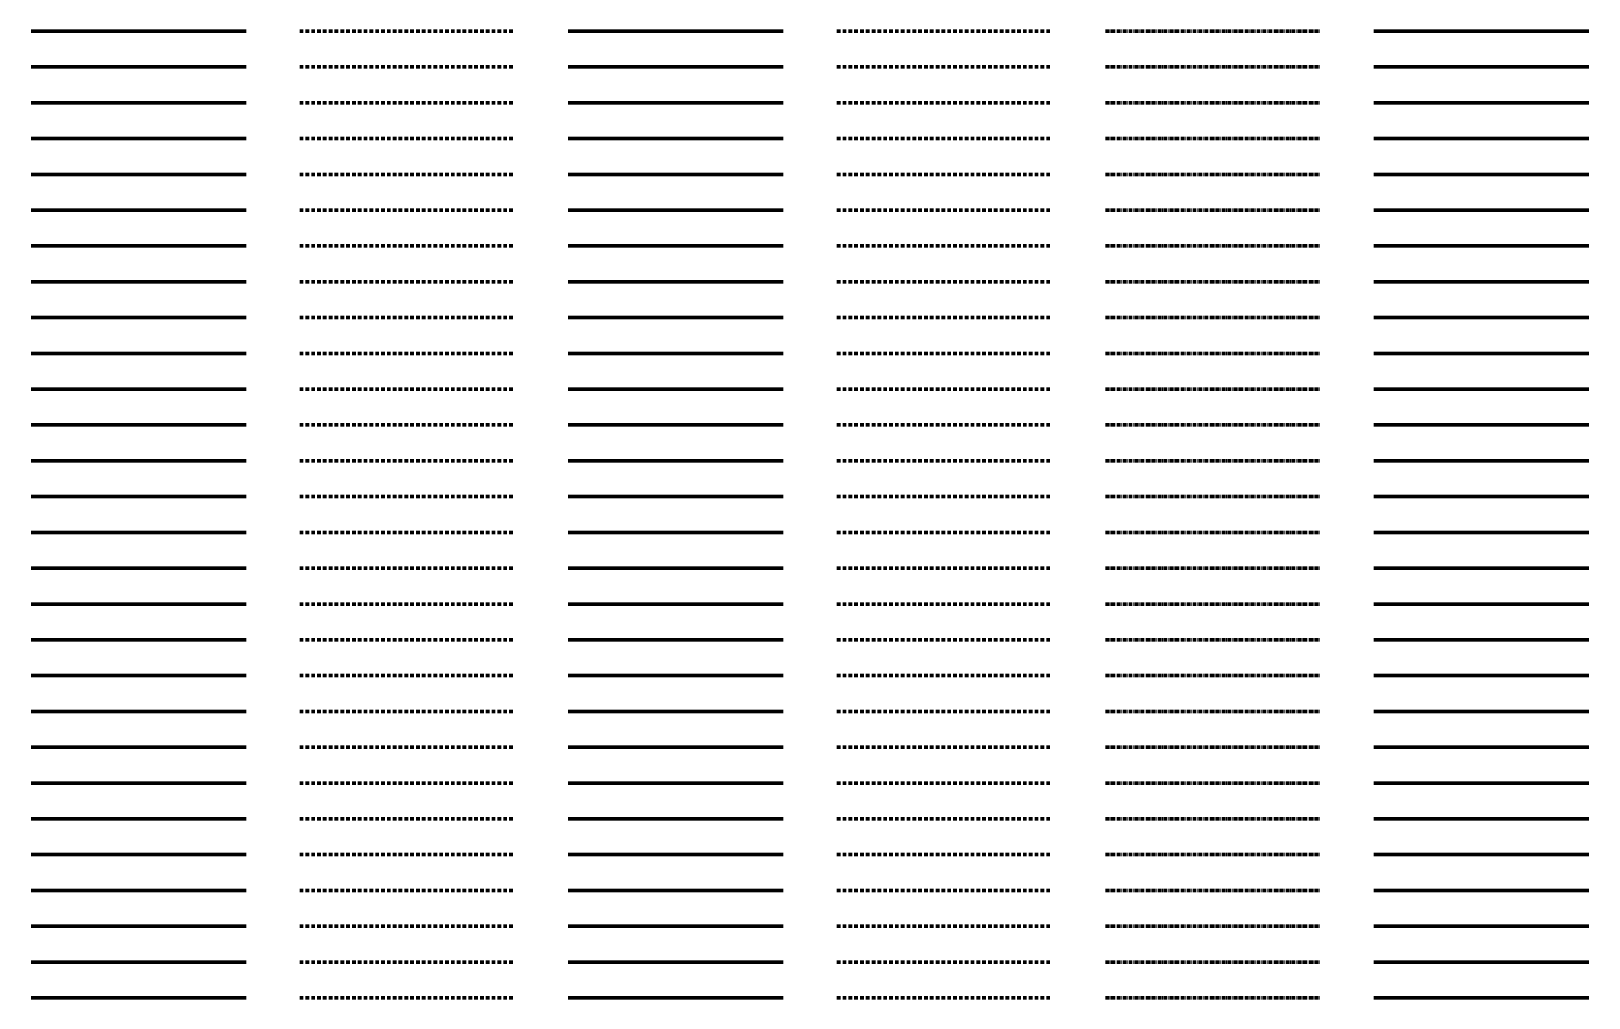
# Model space of a CAD drawing. Header units: metres. Extents: x -170 to 2070, y -13 to 17840.
# Drawn here: x 150 to 1020, y 6680 to 7220 of the extents above; entities that cross this region are included whole.
import ezdxf
from ezdxf.lldxf.tags import DXFTag

# ---------------------------------------------------------------- set-up
doc = ezdxf.new("R2010")
doc.units = ezdxf.units.M
doc.linetypes.add('KL-SO', pattern=[3.25, 2, -1.25])
doc.linetypes.add('KL-VERLATEN-SO', pattern=[3.25, 2, -0.5, 0.25, -0.5])
for name, color, linetype, lineweight in [('B-OI-KL-ET_LS_MANTELBUIS_PE 80 SDR 11_200-G', 7, 'Continuous', 70), ('B-OI-KL-ET_LS_MANTELBUIS_PE 80 SDR 11_200-RESERVE-G', 7, 'KL-RESERVE-SO', 70), ('B-OI-KL-ET_LS_MANTELBUIS_PE 80 SDR 11_200-VERLATEN-G', 7, 'KL-VERLATEN-SO', 70), ('B-OI-KL-ET_LS_MANTELBUIS_PE 80 SDR 11_250-G', 7, 'Continuous', 70), ('B-OI-KL-ET_LS_MANTELBUIS_PE 80 SDR 11_250-RESERVE-G', 7, 'KL-RESERVE-SO', 70), ('B-OI-KL-ET_LS_MANTELBUIS_PE 80 SDR 11_250-VERLATEN-G', 7, 'KL-VERLATEN-SO', 70), ('B-OI-KL-ET_LS_MANTELBUIS_PE 80 SDR 11_315-G', 7, 'Continuous', 70), ('B-OI-KL-ET_LS_MANTELBUIS_PE 80 SDR 11_315-RESERVE-G', 7, 'KL-RESERVE-SO', 70), ('B-OI-KL-ET_LS_MANTELBUIS_PE 80 SDR 11_315-VERLATEN-G', 7, 'KL-VERLATEN-SO', 70), ('B-OI-KL-ET_LS_MANTELBUIS_PE 80 SDR 11_63-G', 7, 'Continuous', 70), ('B-OI-KL-ET_LS_MANTELBUIS_PE 80 SDR 11_63-RESERVE-G', 7, 'KL-RESERVE-SO', 70), ('B-OI-KL-ET_LS_MANTELBUIS_PE 80 SDR 11_63-VERLATEN-G', 7, 'KL-VERLATEN-SO', 70), ('B-OI-KL-ET_LS_MANTELBUIS_PE 80 SDR 11_75-G', 7, 'Continuous', 70), ('B-OI-KL-ET_LS_MANTELBUIS_PE 80 SDR 11_75-RESERVE-G', 7, 'KL-RESERVE-SO', 70), ('B-OI-KL-ET_LS_MANTELBUIS_PE 80 SDR 11_75-VERLATEN-G', 7, 'KL-VERLATEN-SO', 70), ('B-OI-KL-ET_LS_MANTELBUIS_PE 80 SDR 17.6-G', 7, 'Continuous', 70), ('B-OI-KL-ET_LS_MANTELBUIS_PE 80 SDR 17.6-RESERVE-G', 7, 'KL-RESERVE-SO', 70), ('B-OI-KL-ET_LS_MANTELBUIS_PE 80 SDR 17.6-VERLATEN-G', 7, 'KL-VERLATEN-SO', 70), ('B-OI-KL-ET_LS_MANTELBUIS_PE 80 SDR 17.6_110-G', 7, 'Continuous', 70), ('B-OI-KL-ET_LS_MANTELBUIS_PE 80 SDR 17.6_110-RESERVE-G', 7, 'KL-RESERVE-SO', 70), ('B-OI-KL-ET_LS_MANTELBUIS_PE 80 SDR 17.6_110-VERLATEN-G', 7, 'KL-VERLATEN-SO', 70), ('B-OI-KL-ET_LS_MANTELBUIS_PE 80 SDR 17.6_200-G', 7, 'Continuous', 70), ('B-OI-KL-ET_LS_MANTELBUIS_PE 80 SDR 17.6_200-RESERVE-G', 7, 'KL-RESERVE-SO', 70), ('B-OI-KL-ET_LS_MANTELBUIS_PE 80 SDR 17.6_200-VERLATEN-G', 7, 'KL-VERLATEN-SO', 70), ('B-OI-KL-ET_LS_MANTELBUIS_PE 80 SDR 17.6_50-G', 7, 'Continuous', 70), ('B-OI-KL-ET_LS_MANTELBUIS_PE 80 SDR 17.6_50-RESERVE-G', 7, 'KL-RESERVE-SO', 70), ('B-OI-KL-ET_LS_MANTELBUIS_PE 80 SDR 17.6_50-VERLATEN-G', 7, 'KL-VERLATEN-SO', 70), ('B-OI-KL-ET_LS_MANTELBUIS_PE 80 SDR 17.6_63-G', 7, 'Continuous', 70), ('B-OI-KL-ET_LS_MANTELBUIS_PE 80 SDR 17.6_63-RESERVE-G', 7, 'KL-RESERVE-SO', 70), ('B-OI-KL-ET_LS_MANTELBUIS_PE 80 SDR 17.6_63-VERLATEN-G', 7, 'KL-VERLATEN-SO', 70), ('B-OI-KL-ET_LS_MANTELBUIS_PE 80 SDR 26-G', 7, 'Continuous', 70), ('B-OI-KL-ET_LS_MANTELBUIS_PE 80 SDR 26-RESERVE-G', 7, 'KL-RESERVE-SO', 70), ('B-OI-KL-ET_LS_MANTELBUIS_PE 80 SDR 26-VERLATEN-G', 7, 'KL-VERLATEN-SO', 70), ('B-OI-KL-ET_LS_MANTELBUIS_PE_110-G', 7, 'Continuous', 70), ('B-OI-KL-ET_LS_MANTELBUIS_PE_110-RESERVE-G', 7, 'KL-RESERVE-SO', 70), ('B-OI-KL-ET_LS_MANTELBUIS_PE_110-VERLATEN-G', 7, 'KL-VERLATEN-SO', 70), ('B-OI-KL-ET_LS_MANTELBUIS_PE_125-G', 7, 'Continuous', 70), ('B-OI-KL-ET_LS_MANTELBUIS_PE_125-RESERVE-G', 7, 'KL-RESERVE-SO', 70), ('B-OI-KL-ET_LS_MANTELBUIS_PE_125-VERLATEN-G', 7, 'KL-VERLATEN-SO', 70), ('B-OI-KL-ET_LS_MANTELBUIS_PE_160-G', 7, 'Continuous', 70), ('B-OI-KL-ET_LS_MANTELBUIS_PE_160-RESERVE-G', 7, 'KL-RESERVE-SO', 70), ('B-OI-KL-ET_LS_MANTELBUIS_PE_160-VERLATEN-G', 7, 'KL-VERLATEN-SO', 70), ('B-OI-KL-ET_LS_MANTELBUIS_PE_200-G', 7, 'Continuous', 70), ('B-OI-KL-ET_LS_MANTELBUIS_PE_200-RESERVE-G', 7, 'KL-RESERVE-SO', 70), ('B-OI-KL-ET_LS_MANTELBUIS_PE_200-VERLATEN-G', 7, 'KL-VERLATEN-SO', 70), ('B-OI-KL-ET_LS_MANTELBUIS_PE_250-G', 7, 'Continuous', 70), ('B-OI-KL-ET_LS_MANTELBUIS_PE_250-RESERVE-G', 7, 'KL-RESERVE-SO', 70), ('B-OI-KL-ET_LS_MANTELBUIS_PE_250-VERLATEN-G', 7, 'KL-VERLATEN-SO', 70), ('B-OI-KL-ET_LS_MANTELBUIS_PE_63-G', 7, 'Continuous', 70), ('B-OI-KL-ET_LS_MANTELBUIS_PE_63-RESERVE-G', 7, 'KL-RESERVE-SO', 70), ('B-OI-KL-ET_LS_MANTELBUIS_PE_63-VERLATEN-G', 7, 'KL-VERLATEN-SO', 70), ('B-OI-KL-ET_LS_MANTELBUIS_PVC DEELBAAR_110-G', 7, 'Continuous', 70), ('B-OI-KL-ET_LS_MANTELBUIS_PVC DEELBAAR_110-RESERVE-G', 7, 'KL-RESERVE-SO', 70), ('B-OI-KL-ET_LS_MANTELBUIS_PVC DEELBAAR_110-VERLATEN-G', 7, 'KL-VERLATEN-SO', 70), ('B-OI-KL-ET_LS_MANTELBUIS_PVC DEELBAAR_150-G', 7, 'Continuous', 70), ('B-OI-KL-ET_LS_MANTELBUIS_PVC DEELBAAR_150-RESERVE-G', 7, 'KL-RESERVE-SO', 70), ('B-OI-KL-ET_LS_MANTELBUIS_PVC DEELBAAR_150-VERLATEN-G', 7, 'KL-VERLATEN-SO', 70), ('B-OI-KL-ET_LS_MANTELBUIS_PVC DEELBAAR_160-G', 7, 'Continuous', 70), ('B-OI-KL-ET_LS_MANTELBUIS_PVC DEELBAAR_160-RESERVE-G', 7, 'KL-RESERVE-SO', 70), ('B-OI-KL-ET_LS_MANTELBUIS_PVC DEELBAAR_160-VERLATEN-G', 7, 'KL-VERLATEN-SO', 70), ('B-OI-KL-ET_LS_MANTELBUIS_PVC FLEX_110-G', 7, 'Continuous', 70), ('B-OI-KL-ET_LS_MANTELBUIS_PVC FLEX_110-RESERVE-G', 7, 'KL-RESERVE-SO', 70), ('B-OI-KL-ET_LS_MANTELBUIS_PVC FLEX_110-VERLATEN-G', 7, 'KL-VERLATEN-SO', 70), ('B-OI-KL-ET_LS_MANTELBUIS_PVC FLEX_125-G', 7, 'Continuous', 70), ('B-OI-KL-ET_LS_MANTELBUIS_PVC FLEX_125-RESERVE-G', 7, 'KL-RESERVE-SO', 70), ('B-OI-KL-ET_LS_MANTELBUIS_PVC FLEX_125-VERLATEN-G', 7, 'KL-VERLATEN-SO', 70), ('B-OI-KL-ET_LS_MANTELBUIS_PVC FLEX_160-G', 7, 'Continuous', 70), ('B-OI-KL-ET_LS_MANTELBUIS_PVC FLEX_160-RESERVE-G', 7, 'KL-RESERVE-SO', 70), ('B-OI-KL-ET_LS_MANTELBUIS_PVC FLEX_160-VERLATEN-G', 7, 'KL-VERLATEN-SO', 70), ('B-OI-KL-ET_LS_MANTELBUIS_PVC FLEX_200-G', 7, 'Continuous', 70), ('B-OI-KL-ET_LS_MANTELBUIS_PVC FLEX_200-RESERVE-G', 7, 'KL-RESERVE-SO', 70), ('B-OI-KL-ET_LS_MANTELBUIS_PVC FLEX_200-VERLATEN-G', 7, 'KL-VERLATEN-SO', 70), ('B-OI-KL-ET_LS_MANTELBUIS_PVC FLEX_250-G', 7, 'Continuous', 70), ('B-OI-KL-ET_LS_MANTELBUIS_PVC FLEX_250-RESERVE-G', 7, 'KL-RESERVE-SO', 70), ('B-OI-KL-ET_LS_MANTELBUIS_PVC FLEX_250-VERLATEN-G', 7, 'KL-VERLATEN-SO', 70), ('B-OI-KL-ET_LS_MANTELBUIS_PVC FLEX_315-G', 7, 'Continuous', 70), ('B-OI-KL-ET_LS_MANTELBUIS_PVC FLEX_315-RESERVE-G', 7, 'KL-RESERVE-SO', 70), ('B-OI-KL-ET_LS_MANTELBUIS_PVC FLEX_315-VERLATEN-G', 7, 'KL-VERLATEN-SO', 70), ('B-OI-KL-ET_LS_MANTELBUIS_PVC O SDR 41-G', 7, 'Continuous', 70), ('B-OI-KL-ET_LS_MANTELBUIS_PVC O SDR 41-RESERVE-G', 7, 'KL-RESERVE-SO', 70), ('B-OI-KL-ET_LS_MANTELBUIS_PVC O SDR 41-VERLATEN-G', 7, 'KL-VERLATEN-SO', 70), ('B-OI-KL-ET_LS_MANTELBUIS_PVC-G', 7, 'Continuous', 70), ('B-OI-KL-ET_LS_MANTELBUIS_PVC-RESERVE-G', 7, 'KL-RESERVE-SO', 70), ('B-OI-KL-ET_LS_MANTELBUIS_PVC-VERLATEN-G', 7, 'KL-VERLATEN-SO', 70), ('N-OI-KL-ET_LS_MANTELBUIS_PE 80 SDR 11_200-G', 10, 'KL-SO', 70), ('N-OI-KL-ET_LS_MANTELBUIS_PE 80 SDR 11_250-G', 10, 'KL-SO', 70), ('N-OI-KL-ET_LS_MANTELBUIS_PE 80 SDR 11_315-G', 10, 'KL-SO', 70), ('N-OI-KL-ET_LS_MANTELBUIS_PE 80 SDR 11_63-G', 10, 'KL-SO', 70), ('N-OI-KL-ET_LS_MANTELBUIS_PE 80 SDR 11_75-G', 10, 'KL-SO', 70), ('N-OI-KL-ET_LS_MANTELBUIS_PE 80 SDR 17.6-G', 10, 'KL-SO', 70), ('N-OI-KL-ET_LS_MANTELBUIS_PE 80 SDR 17.6_110-G', 10, 'KL-SO', 70), ('N-OI-KL-ET_LS_MANTELBUIS_PE 80 SDR 17.6_200-G', 10, 'KL-SO', 70), ('N-OI-KL-ET_LS_MANTELBUIS_PE 80 SDR 17.6_50-G', 10, 'KL-SO', 70), ('N-OI-KL-ET_LS_MANTELBUIS_PE 80 SDR 17.6_63-G', 10, 'KL-SO', 70), ('N-OI-KL-ET_LS_MANTELBUIS_PE 80 SDR 26-G', 10, 'KL-SO', 70), ('N-OI-KL-ET_LS_MANTELBUIS_PE_110-G', 10, 'KL-SO', 70), ('N-OI-KL-ET_LS_MANTELBUIS_PE_125-G', 10, 'KL-SO', 70), ('N-OI-KL-ET_LS_MANTELBUIS_PE_160-G', 10, 'KL-SO', 70), ('N-OI-KL-ET_LS_MANTELBUIS_PE_200-G', 10, 'KL-SO', 70), ('N-OI-KL-ET_LS_MANTELBUIS_PE_250-G', 10, 'KL-SO', 70), ('N-OI-KL-ET_LS_MANTELBUIS_PE_63-G', 10, 'KL-SO', 70), ('N-OI-KL-ET_LS_MANTELBUIS_PVC DEELBAAR_110-G', 10, 'KL-SO', 70), ('N-OI-KL-ET_LS_MANTELBUIS_PVC DEELBAAR_150-G', 10, 'KL-SO', 70), ('N-OI-KL-ET_LS_MANTELBUIS_PVC DEELBAAR_160-G', 10, 'KL-SO', 70), ('N-OI-KL-ET_LS_MANTELBUIS_PVC FLEX_110-G', 10, 'KL-SO', 70), ('N-OI-KL-ET_LS_MANTELBUIS_PVC FLEX_125-G', 10, 'KL-SO', 70), ('N-OI-KL-ET_LS_MANTELBUIS_PVC FLEX_160-G', 10, 'KL-SO', 70), ('N-OI-KL-ET_LS_MANTELBUIS_PVC FLEX_200-G', 10, 'KL-SO', 70), ('N-OI-KL-ET_LS_MANTELBUIS_PVC FLEX_250-G', 10, 'KL-SO', 70), ('N-OI-KL-ET_LS_MANTELBUIS_PVC FLEX_315-G', 10, 'KL-SO', 70), ('N-OI-KL-ET_LS_MANTELBUIS_PVC O SDR 41-G', 10, 'KL-SO', 70), ('N-OI-KL-ET_LS_MANTELBUIS_PVC-G', 10, 'KL-SO', 70), ('R-OI-KL-ET_LS_MANTELBUIS_PE 80 SDR 11_200-G', 10, 'KL-SO', 70), ('R-OI-KL-ET_LS_MANTELBUIS_PE 80 SDR 11_250-G', 10, 'KL-SO', 70), ('R-OI-KL-ET_LS_MANTELBUIS_PE 80 SDR 11_315-G', 10, 'KL-SO', 70), ('R-OI-KL-ET_LS_MANTELBUIS_PE 80 SDR 11_63-G', 10, 'KL-SO', 70), ('R-OI-KL-ET_LS_MANTELBUIS_PE 80 SDR 11_75-G', 10, 'KL-SO', 70), ('R-OI-KL-ET_LS_MANTELBUIS_PE 80 SDR 17.6-G', 10, 'KL-SO', 70), ('R-OI-KL-ET_LS_MANTELBUIS_PE 80 SDR 17.6_110-G', 10, 'KL-SO', 70), ('R-OI-KL-ET_LS_MANTELBUIS_PE 80 SDR 17.6_200-G', 10, 'KL-SO', 70), ('R-OI-KL-ET_LS_MANTELBUIS_PE 80 SDR 17.6_50-G', 10, 'KL-SO', 70), ('R-OI-KL-ET_LS_MANTELBUIS_PE 80 SDR 17.6_63-G', 10, 'KL-SO', 70), ('R-OI-KL-ET_LS_MANTELBUIS_PE 80 SDR 26-G', 10, 'KL-SO', 70), ('R-OI-KL-ET_LS_MANTELBUIS_PE_110-G', 10, 'KL-SO', 70), ('R-OI-KL-ET_LS_MANTELBUIS_PE_125-G', 10, 'KL-SO', 70), ('R-OI-KL-ET_LS_MANTELBUIS_PE_160-G', 10, 'KL-SO', 70), ('R-OI-KL-ET_LS_MANTELBUIS_PE_200-G', 10, 'KL-SO', 70), ('R-OI-KL-ET_LS_MANTELBUIS_PE_250-G', 10, 'KL-SO', 70), ('R-OI-KL-ET_LS_MANTELBUIS_PE_63-G', 10, 'KL-SO', 70), ('R-OI-KL-ET_LS_MANTELBUIS_PVC DEELBAAR_110-G', 10, 'KL-SO', 70), ('R-OI-KL-ET_LS_MANTELBUIS_PVC DEELBAAR_150-G', 10, 'KL-SO', 70), ('R-OI-KL-ET_LS_MANTELBUIS_PVC DEELBAAR_160-G', 10, 'KL-SO', 70), ('R-OI-KL-ET_LS_MANTELBUIS_PVC FLEX_110-G', 10, 'KL-SO', 70), ('R-OI-KL-ET_LS_MANTELBUIS_PVC FLEX_125-G', 10, 'KL-SO', 70), ('R-OI-KL-ET_LS_MANTELBUIS_PVC FLEX_160-G', 10, 'KL-SO', 70), ('R-OI-KL-ET_LS_MANTELBUIS_PVC FLEX_200-G', 10, 'KL-SO', 70), ('R-OI-KL-ET_LS_MANTELBUIS_PVC FLEX_250-G', 10, 'KL-SO', 70), ('R-OI-KL-ET_LS_MANTELBUIS_PVC FLEX_315-G', 10, 'KL-SO', 70), ('R-OI-KL-ET_LS_MANTELBUIS_PVC O SDR 41-G', 10, 'KL-SO', 70), ('R-OI-KL-ET_LS_MANTELBUIS_PVC-G', 10, 'KL-SO', 70), ('V-OI-KL-ET_LS_MANTELBUIS_PE 80 SDR 11_200-G', 7, 'V-KL-SO', 70), ('V-OI-KL-ET_LS_MANTELBUIS_PE 80 SDR 11_250-G', 7, 'V-KL-SO', 70), ('V-OI-KL-ET_LS_MANTELBUIS_PE 80 SDR 11_315-G', 7, 'V-KL-SO', 70), ('V-OI-KL-ET_LS_MANTELBUIS_PE 80 SDR 11_63-G', 7, 'V-KL-SO', 70), ('V-OI-KL-ET_LS_MANTELBUIS_PE 80 SDR 11_75-G', 7, 'V-KL-SO', 70), ('V-OI-KL-ET_LS_MANTELBUIS_PE 80 SDR 17.6-G', 7, 'V-KL-SO', 70), ('V-OI-KL-ET_LS_MANTELBUIS_PE 80 SDR 17.6_110-G', 7, 'V-KL-SO', 70), ('V-OI-KL-ET_LS_MANTELBUIS_PE 80 SDR 17.6_200-G', 7, 'V-KL-SO', 70), ('V-OI-KL-ET_LS_MANTELBUIS_PE 80 SDR 17.6_50-G', 7, 'V-KL-SO', 70), ('V-OI-KL-ET_LS_MANTELBUIS_PE 80 SDR 17.6_63-G', 7, 'V-KL-SO', 70), ('V-OI-KL-ET_LS_MANTELBUIS_PE 80 SDR 26-G', 7, 'V-KL-SO', 70), ('V-OI-KL-ET_LS_MANTELBUIS_PE_110-G', 7, 'V-KL-SO', 70), ('V-OI-KL-ET_LS_MANTELBUIS_PE_125-G', 7, 'V-KL-SO', 70), ('V-OI-KL-ET_LS_MANTELBUIS_PE_160-G', 7, 'V-KL-SO', 70), ('V-OI-KL-ET_LS_MANTELBUIS_PE_200-G', 7, 'V-KL-SO', 70), ('V-OI-KL-ET_LS_MANTELBUIS_PE_250-G', 7, 'V-KL-SO', 70), ('V-OI-KL-ET_LS_MANTELBUIS_PE_63-G', 7, 'V-KL-SO', 70), ('V-OI-KL-ET_LS_MANTELBUIS_PVC DEELBAAR_110-G', 7, 'V-KL-SO', 70), ('V-OI-KL-ET_LS_MANTELBUIS_PVC DEELBAAR_150-G', 7, 'V-KL-SO', 70), ('V-OI-KL-ET_LS_MANTELBUIS_PVC DEELBAAR_160-G', 7, 'V-KL-SO', 70), ('V-OI-KL-ET_LS_MANTELBUIS_PVC FLEX_110-G', 7, 'V-KL-SO', 70), ('V-OI-KL-ET_LS_MANTELBUIS_PVC FLEX_125-G', 7, 'V-KL-SO', 70), ('V-OI-KL-ET_LS_MANTELBUIS_PVC FLEX_160-G', 7, 'V-KL-SO', 70), ('V-OI-KL-ET_LS_MANTELBUIS_PVC FLEX_200-G', 7, 'V-KL-SO', 70), ('V-OI-KL-ET_LS_MANTELBUIS_PVC FLEX_250-G', 7, 'V-KL-SO', 70), ('V-OI-KL-ET_LS_MANTELBUIS_PVC FLEX_315-G', 7, 'V-KL-SO', 70), ('V-OI-KL-ET_LS_MANTELBUIS_PVC O SDR 41-G', 7, 'V-KL-SO', 70), ('V-OI-KL-ET_LS_MANTELBUIS_PVC-G', 7, 'V-KL-SO', 70)]:
    doc.layers.add(name, color=color, linetype=linetype, lineweight=lineweight)
tags = doc.linetypes.add('KL-RESERVE-SO', pattern='A,7,-2,["RS",Standard,S=1,R=0,X=-1,Y=-0.5],-1.5', length=10.5).pattern_tags.tags
tags[6] = DXFTag(74, 10)
doc.linetypes.add('V-KL-SO', pattern='A,2,[24,nlcs.shx,S=0.75,R=0,X=0,Y=0],2', length=4)

msp = doc.modelspace()

# ---------------------------------------------------------------- linework, layer by layer
at = {"layer": 'B-OI-KL-ET_LS_MANTELBUIS_PE 80 SDR 11_200-G'}
msp.add_line((150, 6680), (270, 6680), dxfattribs=at)
at = {"layer": 'B-OI-KL-ET_LS_MANTELBUIS_PE 80 SDR 11_200-RESERVE-G'}
msp.add_line((900, 6680), (1020, 6680), dxfattribs=at)
at = {"layer": 'B-OI-KL-ET_LS_MANTELBUIS_PE 80 SDR 11_200-VERLATEN-G'}
msp.add_line((750, 6680), (870, 6680), dxfattribs=at)
at = {"layer": 'B-OI-KL-ET_LS_MANTELBUIS_PE 80 SDR 11_250-G'}
msp.add_line((150, 6700), (270, 6700), dxfattribs=at)
at = {"layer": 'B-OI-KL-ET_LS_MANTELBUIS_PE 80 SDR 11_250-RESERVE-G'}
msp.add_line((900, 6700), (1020, 6700), dxfattribs=at)
at = {"layer": 'B-OI-KL-ET_LS_MANTELBUIS_PE 80 SDR 11_250-VERLATEN-G'}
msp.add_line((750, 6700), (870, 6700), dxfattribs=at)
at = {"layer": 'B-OI-KL-ET_LS_MANTELBUIS_PE 80 SDR 11_315-G'}
msp.add_line((150, 6720), (270, 6720), dxfattribs=at)
at = {"layer": 'B-OI-KL-ET_LS_MANTELBUIS_PE 80 SDR 11_315-RESERVE-G'}
msp.add_line((900, 6720), (1020, 6720), dxfattribs=at)
at = {"layer": 'B-OI-KL-ET_LS_MANTELBUIS_PE 80 SDR 11_315-VERLATEN-G'}
msp.add_line((750, 6720), (870, 6720), dxfattribs=at)
at = {"layer": 'B-OI-KL-ET_LS_MANTELBUIS_PE 80 SDR 11_63-G'}
msp.add_line((150, 6740), (270, 6740), dxfattribs=at)
at = {"layer": 'B-OI-KL-ET_LS_MANTELBUIS_PE 80 SDR 11_63-RESERVE-G'}
msp.add_line((900, 6740), (1020, 6740), dxfattribs=at)
at = {"layer": 'B-OI-KL-ET_LS_MANTELBUIS_PE 80 SDR 11_63-VERLATEN-G'}
msp.add_line((750, 6740), (870, 6740), dxfattribs=at)
at = {"layer": 'B-OI-KL-ET_LS_MANTELBUIS_PE 80 SDR 11_75-G'}
msp.add_line((150, 6760), (270, 6760), dxfattribs=at)
at = {"layer": 'B-OI-KL-ET_LS_MANTELBUIS_PE 80 SDR 11_75-RESERVE-G'}
msp.add_line((900, 6760), (1020, 6760), dxfattribs=at)
at = {"layer": 'B-OI-KL-ET_LS_MANTELBUIS_PE 80 SDR 11_75-VERLATEN-G'}
msp.add_line((750, 6760), (870, 6760), dxfattribs=at)
at = {"layer": 'B-OI-KL-ET_LS_MANTELBUIS_PE 80 SDR 17.6-G'}
msp.add_line((150, 6780), (270, 6780), dxfattribs=at)
at = {"layer": 'B-OI-KL-ET_LS_MANTELBUIS_PE 80 SDR 17.6-RESERVE-G'}
msp.add_line((900, 6780), (1020, 6780), dxfattribs=at)
at = {"layer": 'B-OI-KL-ET_LS_MANTELBUIS_PE 80 SDR 17.6-VERLATEN-G'}
msp.add_line((750, 6780), (870, 6780), dxfattribs=at)
at = {"layer": 'B-OI-KL-ET_LS_MANTELBUIS_PE 80 SDR 17.6_110-G'}
msp.add_line((150, 6800), (270, 6800), dxfattribs=at)
at = {"layer": 'B-OI-KL-ET_LS_MANTELBUIS_PE 80 SDR 17.6_110-RESERVE-G'}
msp.add_line((900, 6800), (1020, 6800), dxfattribs=at)
at = {"layer": 'B-OI-KL-ET_LS_MANTELBUIS_PE 80 SDR 17.6_110-VERLATEN-G'}
msp.add_line((750, 6800), (870, 6800), dxfattribs=at)
at = {"layer": 'B-OI-KL-ET_LS_MANTELBUIS_PE 80 SDR 17.6_200-G'}
msp.add_line((150, 6820), (270, 6820), dxfattribs=at)
at = {"layer": 'B-OI-KL-ET_LS_MANTELBUIS_PE 80 SDR 17.6_200-RESERVE-G'}
msp.add_line((900, 6820), (1020, 6820), dxfattribs=at)
at = {"layer": 'B-OI-KL-ET_LS_MANTELBUIS_PE 80 SDR 17.6_200-VERLATEN-G'}
msp.add_line((750, 6820), (870, 6820), dxfattribs=at)
at = {"layer": 'B-OI-KL-ET_LS_MANTELBUIS_PE 80 SDR 17.6_50-G'}
msp.add_line((150, 6840), (270, 6840), dxfattribs=at)
at = {"layer": 'B-OI-KL-ET_LS_MANTELBUIS_PE 80 SDR 17.6_50-RESERVE-G'}
msp.add_line((900, 6840), (1020, 6840), dxfattribs=at)
at = {"layer": 'B-OI-KL-ET_LS_MANTELBUIS_PE 80 SDR 17.6_50-VERLATEN-G'}
msp.add_line((750, 6840), (870, 6840), dxfattribs=at)
at = {"layer": 'B-OI-KL-ET_LS_MANTELBUIS_PE 80 SDR 17.6_63-G'}
msp.add_line((150, 6860), (270, 6860), dxfattribs=at)
at = {"layer": 'B-OI-KL-ET_LS_MANTELBUIS_PE 80 SDR 17.6_63-RESERVE-G'}
msp.add_line((900, 6860), (1020, 6860), dxfattribs=at)
at = {"layer": 'B-OI-KL-ET_LS_MANTELBUIS_PE 80 SDR 17.6_63-VERLATEN-G'}
msp.add_line((750, 6860), (870, 6860), dxfattribs=at)
at = {"layer": 'B-OI-KL-ET_LS_MANTELBUIS_PE 80 SDR 26-G'}
msp.add_line((150, 6880), (270, 6880), dxfattribs=at)
at = {"layer": 'B-OI-KL-ET_LS_MANTELBUIS_PE 80 SDR 26-RESERVE-G'}
msp.add_line((900, 6880), (1020, 6880), dxfattribs=at)
at = {"layer": 'B-OI-KL-ET_LS_MANTELBUIS_PE 80 SDR 26-VERLATEN-G'}
msp.add_line((750, 6880), (870, 6880), dxfattribs=at)
at = {"layer": 'B-OI-KL-ET_LS_MANTELBUIS_PE_110-G'}
msp.add_line((150, 6900), (270, 6900), dxfattribs=at)
at = {"layer": 'B-OI-KL-ET_LS_MANTELBUIS_PE_110-RESERVE-G'}
msp.add_line((900, 6900), (1020, 6900), dxfattribs=at)
at = {"layer": 'B-OI-KL-ET_LS_MANTELBUIS_PE_110-VERLATEN-G'}
msp.add_line((750, 6900), (870, 6900), dxfattribs=at)
at = {"layer": 'B-OI-KL-ET_LS_MANTELBUIS_PE_125-G'}
msp.add_line((150, 6920), (270, 6920), dxfattribs=at)
at = {"layer": 'B-OI-KL-ET_LS_MANTELBUIS_PE_125-RESERVE-G'}
msp.add_line((900, 6920), (1020, 6920), dxfattribs=at)
at = {"layer": 'B-OI-KL-ET_LS_MANTELBUIS_PE_125-VERLATEN-G'}
msp.add_line((750, 6920), (870, 6920), dxfattribs=at)
at = {"layer": 'B-OI-KL-ET_LS_MANTELBUIS_PE_160-G'}
msp.add_line((150, 6940), (270, 6940), dxfattribs=at)
at = {"layer": 'B-OI-KL-ET_LS_MANTELBUIS_PE_160-RESERVE-G'}
msp.add_line((900, 6940), (1020, 6940), dxfattribs=at)
at = {"layer": 'B-OI-KL-ET_LS_MANTELBUIS_PE_160-VERLATEN-G'}
msp.add_line((750, 6940), (870, 6940), dxfattribs=at)
at = {"layer": 'B-OI-KL-ET_LS_MANTELBUIS_PE_200-G'}
msp.add_line((150, 6960), (270, 6960), dxfattribs=at)
at = {"layer": 'B-OI-KL-ET_LS_MANTELBUIS_PE_200-RESERVE-G'}
msp.add_line((900, 6960), (1020, 6960), dxfattribs=at)
at = {"layer": 'B-OI-KL-ET_LS_MANTELBUIS_PE_200-VERLATEN-G'}
msp.add_line((750, 6960), (870, 6960), dxfattribs=at)
at = {"layer": 'B-OI-KL-ET_LS_MANTELBUIS_PE_250-G'}
msp.add_line((150, 6980), (270, 6980), dxfattribs=at)
at = {"layer": 'B-OI-KL-ET_LS_MANTELBUIS_PE_250-RESERVE-G'}
msp.add_line((900, 6980), (1020, 6980), dxfattribs=at)
at = {"layer": 'B-OI-KL-ET_LS_MANTELBUIS_PE_250-VERLATEN-G'}
msp.add_line((750, 6980), (870, 6980), dxfattribs=at)
at = {"layer": 'B-OI-KL-ET_LS_MANTELBUIS_PE_63-G'}
msp.add_line((150, 7000), (270, 7000), dxfattribs=at)
at = {"layer": 'B-OI-KL-ET_LS_MANTELBUIS_PE_63-RESERVE-G'}
msp.add_line((900, 7000), (1020, 7000), dxfattribs=at)
at = {"layer": 'B-OI-KL-ET_LS_MANTELBUIS_PE_63-VERLATEN-G'}
msp.add_line((750, 7000), (870, 7000), dxfattribs=at)
at = {"layer": 'B-OI-KL-ET_LS_MANTELBUIS_PVC DEELBAAR_110-G'}
msp.add_line((150, 7040), (270, 7040), dxfattribs=at)
at = {"layer": 'B-OI-KL-ET_LS_MANTELBUIS_PVC DEELBAAR_110-RESERVE-G'}
msp.add_line((900, 7040), (1020, 7040), dxfattribs=at)
at = {"layer": 'B-OI-KL-ET_LS_MANTELBUIS_PVC DEELBAAR_110-VERLATEN-G'}
msp.add_line((750, 7040), (870, 7040), dxfattribs=at)
at = {"layer": 'B-OI-KL-ET_LS_MANTELBUIS_PVC DEELBAAR_150-G'}
msp.add_line((150, 7060), (270, 7060), dxfattribs=at)
at = {"layer": 'B-OI-KL-ET_LS_MANTELBUIS_PVC DEELBAAR_150-RESERVE-G'}
msp.add_line((900, 7060), (1020, 7060), dxfattribs=at)
at = {"layer": 'B-OI-KL-ET_LS_MANTELBUIS_PVC DEELBAAR_150-VERLATEN-G'}
msp.add_line((750, 7060), (870, 7060), dxfattribs=at)
at = {"layer": 'B-OI-KL-ET_LS_MANTELBUIS_PVC DEELBAAR_160-G'}
msp.add_line((150, 7080), (270, 7080), dxfattribs=at)
at = {"layer": 'B-OI-KL-ET_LS_MANTELBUIS_PVC DEELBAAR_160-RESERVE-G'}
msp.add_line((900, 7080), (1020, 7080), dxfattribs=at)
at = {"layer": 'B-OI-KL-ET_LS_MANTELBUIS_PVC DEELBAAR_160-VERLATEN-G'}
msp.add_line((750, 7080), (870, 7080), dxfattribs=at)
at = {"layer": 'B-OI-KL-ET_LS_MANTELBUIS_PVC FLEX_110-G'}
msp.add_line((150, 7100), (270, 7100), dxfattribs=at)
at = {"layer": 'B-OI-KL-ET_LS_MANTELBUIS_PVC FLEX_110-RESERVE-G'}
msp.add_line((900, 7100), (1020, 7100), dxfattribs=at)
at = {"layer": 'B-OI-KL-ET_LS_MANTELBUIS_PVC FLEX_110-VERLATEN-G'}
msp.add_line((750, 7100), (870, 7100), dxfattribs=at)
at = {"layer": 'B-OI-KL-ET_LS_MANTELBUIS_PVC FLEX_125-G'}
msp.add_line((150, 7120), (270, 7120), dxfattribs=at)
at = {"layer": 'B-OI-KL-ET_LS_MANTELBUIS_PVC FLEX_125-RESERVE-G'}
msp.add_line((900, 7120), (1020, 7120), dxfattribs=at)
at = {"layer": 'B-OI-KL-ET_LS_MANTELBUIS_PVC FLEX_125-VERLATEN-G'}
msp.add_line((750, 7120), (870, 7120), dxfattribs=at)
at = {"layer": 'B-OI-KL-ET_LS_MANTELBUIS_PVC FLEX_160-G'}
msp.add_line((150, 7140), (270, 7140), dxfattribs=at)
at = {"layer": 'B-OI-KL-ET_LS_MANTELBUIS_PVC FLEX_160-RESERVE-G'}
msp.add_line((900, 7140), (1020, 7140), dxfattribs=at)
at = {"layer": 'B-OI-KL-ET_LS_MANTELBUIS_PVC FLEX_160-VERLATEN-G'}
msp.add_line((750, 7140), (870, 7140), dxfattribs=at)
at = {"layer": 'B-OI-KL-ET_LS_MANTELBUIS_PVC FLEX_200-G'}
msp.add_line((150, 7160), (270, 7160), dxfattribs=at)
at = {"layer": 'B-OI-KL-ET_LS_MANTELBUIS_PVC FLEX_200-RESERVE-G'}
msp.add_line((900, 7160), (1020, 7160), dxfattribs=at)
at = {"layer": 'B-OI-KL-ET_LS_MANTELBUIS_PVC FLEX_200-VERLATEN-G'}
msp.add_line((750, 7160), (870, 7160), dxfattribs=at)
at = {"layer": 'B-OI-KL-ET_LS_MANTELBUIS_PVC FLEX_250-G'}
msp.add_line((150, 7180), (270, 7180), dxfattribs=at)
at = {"layer": 'B-OI-KL-ET_LS_MANTELBUIS_PVC FLEX_250-RESERVE-G'}
msp.add_line((900, 7180), (1020, 7180), dxfattribs=at)
at = {"layer": 'B-OI-KL-ET_LS_MANTELBUIS_PVC FLEX_250-VERLATEN-G'}
msp.add_line((750, 7180), (870, 7180), dxfattribs=at)
at = {"layer": 'B-OI-KL-ET_LS_MANTELBUIS_PVC FLEX_315-G'}
msp.add_line((150, 7200), (270, 7200), dxfattribs=at)
at = {"layer": 'B-OI-KL-ET_LS_MANTELBUIS_PVC FLEX_315-RESERVE-G'}
msp.add_line((900, 7200), (1020, 7200), dxfattribs=at)
at = {"layer": 'B-OI-KL-ET_LS_MANTELBUIS_PVC FLEX_315-VERLATEN-G'}
msp.add_line((750, 7200), (870, 7200), dxfattribs=at)
at = {"layer": 'B-OI-KL-ET_LS_MANTELBUIS_PVC O SDR 41-G'}
msp.add_line((150, 7220), (270, 7220), dxfattribs=at)
at = {"layer": 'B-OI-KL-ET_LS_MANTELBUIS_PVC O SDR 41-RESERVE-G'}
msp.add_line((900, 7220), (1020, 7220), dxfattribs=at)
at = {"layer": 'B-OI-KL-ET_LS_MANTELBUIS_PVC O SDR 41-VERLATEN-G'}
msp.add_line((750, 7220), (870, 7220), dxfattribs=at)
at = {"layer": 'B-OI-KL-ET_LS_MANTELBUIS_PVC-G'}
msp.add_line((150, 7020), (270, 7020), dxfattribs=at)
at = {"layer": 'B-OI-KL-ET_LS_MANTELBUIS_PVC-RESERVE-G'}
msp.add_line((900, 7020), (1020, 7020), dxfattribs=at)
at = {"layer": 'B-OI-KL-ET_LS_MANTELBUIS_PVC-VERLATEN-G'}
msp.add_line((750, 7020), (870, 7020), dxfattribs=at)
at = {"layer": 'N-OI-KL-ET_LS_MANTELBUIS_PE 80 SDR 11_200-G'}
msp.add_line((300, 6680), (420, 6680), dxfattribs=at)
at = {"layer": 'N-OI-KL-ET_LS_MANTELBUIS_PE 80 SDR 11_250-G'}
msp.add_line((300, 6700), (420, 6700), dxfattribs=at)
at = {"layer": 'N-OI-KL-ET_LS_MANTELBUIS_PE 80 SDR 11_315-G'}
msp.add_line((300, 6720), (420, 6720), dxfattribs=at)
at = {"layer": 'N-OI-KL-ET_LS_MANTELBUIS_PE 80 SDR 11_63-G'}
msp.add_line((300, 6740), (420, 6740), dxfattribs=at)
at = {"layer": 'N-OI-KL-ET_LS_MANTELBUIS_PE 80 SDR 11_75-G'}
msp.add_line((300, 6760), (420, 6760), dxfattribs=at)
at = {"layer": 'N-OI-KL-ET_LS_MANTELBUIS_PE 80 SDR 17.6-G'}
msp.add_line((300, 6780), (420, 6780), dxfattribs=at)
at = {"layer": 'N-OI-KL-ET_LS_MANTELBUIS_PE 80 SDR 17.6_110-G'}
msp.add_line((300, 6800), (420, 6800), dxfattribs=at)
at = {"layer": 'N-OI-KL-ET_LS_MANTELBUIS_PE 80 SDR 17.6_200-G'}
msp.add_line((300, 6820), (420, 6820), dxfattribs=at)
at = {"layer": 'N-OI-KL-ET_LS_MANTELBUIS_PE 80 SDR 17.6_50-G'}
msp.add_line((300, 6840), (420, 6840), dxfattribs=at)
at = {"layer": 'N-OI-KL-ET_LS_MANTELBUIS_PE 80 SDR 17.6_63-G'}
msp.add_line((300, 6860), (420, 6860), dxfattribs=at)
at = {"layer": 'N-OI-KL-ET_LS_MANTELBUIS_PE 80 SDR 26-G'}
msp.add_line((300, 6880), (420, 6880), dxfattribs=at)
at = {"layer": 'N-OI-KL-ET_LS_MANTELBUIS_PE_110-G'}
msp.add_line((300, 6900), (420, 6900), dxfattribs=at)
at = {"layer": 'N-OI-KL-ET_LS_MANTELBUIS_PE_125-G'}
msp.add_line((300, 6920), (420, 6920), dxfattribs=at)
at = {"layer": 'N-OI-KL-ET_LS_MANTELBUIS_PE_160-G'}
msp.add_line((300, 6940), (420, 6940), dxfattribs=at)
at = {"layer": 'N-OI-KL-ET_LS_MANTELBUIS_PE_200-G'}
msp.add_line((300, 6960), (420, 6960), dxfattribs=at)
at = {"layer": 'N-OI-KL-ET_LS_MANTELBUIS_PE_250-G'}
msp.add_line((300, 6980), (420, 6980), dxfattribs=at)
at = {"layer": 'N-OI-KL-ET_LS_MANTELBUIS_PE_63-G'}
msp.add_line((300, 7000), (420, 7000), dxfattribs=at)
at = {"layer": 'N-OI-KL-ET_LS_MANTELBUIS_PVC DEELBAAR_110-G'}
msp.add_line((300, 7040), (420, 7040), dxfattribs=at)
at = {"layer": 'N-OI-KL-ET_LS_MANTELBUIS_PVC DEELBAAR_150-G'}
msp.add_line((300, 7060), (420, 7060), dxfattribs=at)
at = {"layer": 'N-OI-KL-ET_LS_MANTELBUIS_PVC DEELBAAR_160-G'}
msp.add_line((300, 7080), (420, 7080), dxfattribs=at)
at = {"layer": 'N-OI-KL-ET_LS_MANTELBUIS_PVC FLEX_110-G'}
msp.add_line((300, 7100), (420, 7100), dxfattribs=at)
at = {"layer": 'N-OI-KL-ET_LS_MANTELBUIS_PVC FLEX_125-G'}
msp.add_line((300, 7120), (420, 7120), dxfattribs=at)
at = {"layer": 'N-OI-KL-ET_LS_MANTELBUIS_PVC FLEX_160-G'}
msp.add_line((300, 7140), (420, 7140), dxfattribs=at)
at = {"layer": 'N-OI-KL-ET_LS_MANTELBUIS_PVC FLEX_200-G'}
msp.add_line((300, 7160), (420, 7160), dxfattribs=at)
at = {"layer": 'N-OI-KL-ET_LS_MANTELBUIS_PVC FLEX_250-G'}
msp.add_line((300, 7180), (420, 7180), dxfattribs=at)
at = {"layer": 'N-OI-KL-ET_LS_MANTELBUIS_PVC FLEX_315-G'}
msp.add_line((300, 7200), (420, 7200), dxfattribs=at)
at = {"layer": 'N-OI-KL-ET_LS_MANTELBUIS_PVC O SDR 41-G'}
msp.add_line((300, 7220), (420, 7220), dxfattribs=at)
at = {"layer": 'N-OI-KL-ET_LS_MANTELBUIS_PVC-G'}
msp.add_line((300, 7020), (420, 7020), dxfattribs=at)
at = {"layer": 'R-OI-KL-ET_LS_MANTELBUIS_PE 80 SDR 11_200-G'}
msp.add_line((600, 6680), (720, 6680), dxfattribs=at)
at = {"layer": 'R-OI-KL-ET_LS_MANTELBUIS_PE 80 SDR 11_250-G'}
msp.add_line((600, 6700), (720, 6700), dxfattribs=at)
at = {"layer": 'R-OI-KL-ET_LS_MANTELBUIS_PE 80 SDR 11_315-G'}
msp.add_line((600, 6720), (720, 6720), dxfattribs=at)
at = {"layer": 'R-OI-KL-ET_LS_MANTELBUIS_PE 80 SDR 11_63-G'}
msp.add_line((600, 6740), (720, 6740), dxfattribs=at)
at = {"layer": 'R-OI-KL-ET_LS_MANTELBUIS_PE 80 SDR 11_75-G'}
msp.add_line((600, 6760), (720, 6760), dxfattribs=at)
at = {"layer": 'R-OI-KL-ET_LS_MANTELBUIS_PE 80 SDR 17.6-G'}
msp.add_line((600, 6780), (720, 6780), dxfattribs=at)
at = {"layer": 'R-OI-KL-ET_LS_MANTELBUIS_PE 80 SDR 17.6_110-G'}
msp.add_line((600, 6800), (720, 6800), dxfattribs=at)
at = {"layer": 'R-OI-KL-ET_LS_MANTELBUIS_PE 80 SDR 17.6_200-G'}
msp.add_line((600, 6820), (720, 6820), dxfattribs=at)
at = {"layer": 'R-OI-KL-ET_LS_MANTELBUIS_PE 80 SDR 17.6_50-G'}
msp.add_line((600, 6840), (720, 6840), dxfattribs=at)
at = {"layer": 'R-OI-KL-ET_LS_MANTELBUIS_PE 80 SDR 17.6_63-G'}
msp.add_line((600, 6860), (720, 6860), dxfattribs=at)
at = {"layer": 'R-OI-KL-ET_LS_MANTELBUIS_PE 80 SDR 26-G'}
msp.add_line((600, 6880), (720, 6880), dxfattribs=at)
at = {"layer": 'R-OI-KL-ET_LS_MANTELBUIS_PE_110-G'}
msp.add_line((600, 6900), (720, 6900), dxfattribs=at)
at = {"layer": 'R-OI-KL-ET_LS_MANTELBUIS_PE_125-G'}
msp.add_line((600, 6920), (720, 6920), dxfattribs=at)
at = {"layer": 'R-OI-KL-ET_LS_MANTELBUIS_PE_160-G'}
msp.add_line((600, 6940), (720, 6940), dxfattribs=at)
at = {"layer": 'R-OI-KL-ET_LS_MANTELBUIS_PE_200-G'}
msp.add_line((600, 6960), (720, 6960), dxfattribs=at)
at = {"layer": 'R-OI-KL-ET_LS_MANTELBUIS_PE_250-G'}
msp.add_line((600, 6980), (720, 6980), dxfattribs=at)
at = {"layer": 'R-OI-KL-ET_LS_MANTELBUIS_PE_63-G'}
msp.add_line((600, 7000), (720, 7000), dxfattribs=at)
at = {"layer": 'R-OI-KL-ET_LS_MANTELBUIS_PVC DEELBAAR_110-G'}
msp.add_line((600, 7040), (720, 7040), dxfattribs=at)
at = {"layer": 'R-OI-KL-ET_LS_MANTELBUIS_PVC DEELBAAR_150-G'}
msp.add_line((600, 7060), (720, 7060), dxfattribs=at)
at = {"layer": 'R-OI-KL-ET_LS_MANTELBUIS_PVC DEELBAAR_160-G'}
msp.add_line((600, 7080), (720, 7080), dxfattribs=at)
at = {"layer": 'R-OI-KL-ET_LS_MANTELBUIS_PVC FLEX_110-G'}
msp.add_line((600, 7100), (720, 7100), dxfattribs=at)
at = {"layer": 'R-OI-KL-ET_LS_MANTELBUIS_PVC FLEX_125-G'}
msp.add_line((600, 7120), (720, 7120), dxfattribs=at)
at = {"layer": 'R-OI-KL-ET_LS_MANTELBUIS_PVC FLEX_160-G'}
msp.add_line((600, 7140), (720, 7140), dxfattribs=at)
at = {"layer": 'R-OI-KL-ET_LS_MANTELBUIS_PVC FLEX_200-G'}
msp.add_line((600, 7160), (720, 7160), dxfattribs=at)
at = {"layer": 'R-OI-KL-ET_LS_MANTELBUIS_PVC FLEX_250-G'}
msp.add_line((600, 7180), (720, 7180), dxfattribs=at)
at = {"layer": 'R-OI-KL-ET_LS_MANTELBUIS_PVC FLEX_315-G'}
msp.add_line((600, 7200), (720, 7200), dxfattribs=at)
at = {"layer": 'R-OI-KL-ET_LS_MANTELBUIS_PVC O SDR 41-G'}
msp.add_line((600, 7220), (720, 7220), dxfattribs=at)
at = {"layer": 'R-OI-KL-ET_LS_MANTELBUIS_PVC-G'}
msp.add_line((600, 7020), (720, 7020), dxfattribs=at)
at = {"layer": 'V-OI-KL-ET_LS_MANTELBUIS_PE 80 SDR 11_200-G'}
msp.add_line((450, 6680), (570, 6680), dxfattribs=at)
at = {"layer": 'V-OI-KL-ET_LS_MANTELBUIS_PE 80 SDR 11_250-G'}
msp.add_line((450, 6700), (570, 6700), dxfattribs=at)
at = {"layer": 'V-OI-KL-ET_LS_MANTELBUIS_PE 80 SDR 11_315-G'}
msp.add_line((450, 6720), (570, 6720), dxfattribs=at)
at = {"layer": 'V-OI-KL-ET_LS_MANTELBUIS_PE 80 SDR 11_63-G'}
msp.add_line((450, 6740), (570, 6740), dxfattribs=at)
at = {"layer": 'V-OI-KL-ET_LS_MANTELBUIS_PE 80 SDR 11_75-G'}
msp.add_line((450, 6760), (570, 6760), dxfattribs=at)
at = {"layer": 'V-OI-KL-ET_LS_MANTELBUIS_PE 80 SDR 17.6-G'}
msp.add_line((450, 6780), (570, 6780), dxfattribs=at)
at = {"layer": 'V-OI-KL-ET_LS_MANTELBUIS_PE 80 SDR 17.6_110-G'}
msp.add_line((450, 6800), (570, 6800), dxfattribs=at)
at = {"layer": 'V-OI-KL-ET_LS_MANTELBUIS_PE 80 SDR 17.6_200-G'}
msp.add_line((450, 6820), (570, 6820), dxfattribs=at)
at = {"layer": 'V-OI-KL-ET_LS_MANTELBUIS_PE 80 SDR 17.6_50-G'}
msp.add_line((450, 6840), (570, 6840), dxfattribs=at)
at = {"layer": 'V-OI-KL-ET_LS_MANTELBUIS_PE 80 SDR 17.6_63-G'}
msp.add_line((450, 6860), (570, 6860), dxfattribs=at)
at = {"layer": 'V-OI-KL-ET_LS_MANTELBUIS_PE 80 SDR 26-G'}
msp.add_line((450, 6880), (570, 6880), dxfattribs=at)
at = {"layer": 'V-OI-KL-ET_LS_MANTELBUIS_PE_110-G'}
msp.add_line((450, 6900), (570, 6900), dxfattribs=at)
at = {"layer": 'V-OI-KL-ET_LS_MANTELBUIS_PE_125-G'}
msp.add_line((450, 6920), (570, 6920), dxfattribs=at)
at = {"layer": 'V-OI-KL-ET_LS_MANTELBUIS_PE_160-G'}
msp.add_line((450, 6940), (570, 6940), dxfattribs=at)
at = {"layer": 'V-OI-KL-ET_LS_MANTELBUIS_PE_200-G'}
msp.add_line((450, 6960), (570, 6960), dxfattribs=at)
at = {"layer": 'V-OI-KL-ET_LS_MANTELBUIS_PE_250-G'}
msp.add_line((450, 6980), (570, 6980), dxfattribs=at)
at = {"layer": 'V-OI-KL-ET_LS_MANTELBUIS_PE_63-G'}
msp.add_line((450, 7000), (570, 7000), dxfattribs=at)
at = {"layer": 'V-OI-KL-ET_LS_MANTELBUIS_PVC DEELBAAR_110-G'}
msp.add_line((450, 7040), (570, 7040), dxfattribs=at)
at = {"layer": 'V-OI-KL-ET_LS_MANTELBUIS_PVC DEELBAAR_150-G'}
msp.add_line((450, 7060), (570, 7060), dxfattribs=at)
at = {"layer": 'V-OI-KL-ET_LS_MANTELBUIS_PVC DEELBAAR_160-G'}
msp.add_line((450, 7080), (570, 7080), dxfattribs=at)
at = {"layer": 'V-OI-KL-ET_LS_MANTELBUIS_PVC FLEX_110-G'}
msp.add_line((450, 7100), (570, 7100), dxfattribs=at)
at = {"layer": 'V-OI-KL-ET_LS_MANTELBUIS_PVC FLEX_125-G'}
msp.add_line((450, 7120), (570, 7120), dxfattribs=at)
at = {"layer": 'V-OI-KL-ET_LS_MANTELBUIS_PVC FLEX_160-G'}
msp.add_line((450, 7140), (570, 7140), dxfattribs=at)
at = {"layer": 'V-OI-KL-ET_LS_MANTELBUIS_PVC FLEX_200-G'}
msp.add_line((450, 7160), (570, 7160), dxfattribs=at)
at = {"layer": 'V-OI-KL-ET_LS_MANTELBUIS_PVC FLEX_250-G'}
msp.add_line((450, 7180), (570, 7180), dxfattribs=at)
at = {"layer": 'V-OI-KL-ET_LS_MANTELBUIS_PVC FLEX_315-G'}
msp.add_line((450, 7200), (570, 7200), dxfattribs=at)
at = {"layer": 'V-OI-KL-ET_LS_MANTELBUIS_PVC O SDR 41-G'}
msp.add_line((450, 7220), (570, 7220), dxfattribs=at)
at = {"layer": 'V-OI-KL-ET_LS_MANTELBUIS_PVC-G'}
msp.add_line((450, 7020), (570, 7020), dxfattribs=at)

doc.saveas('drawing.dxf')
